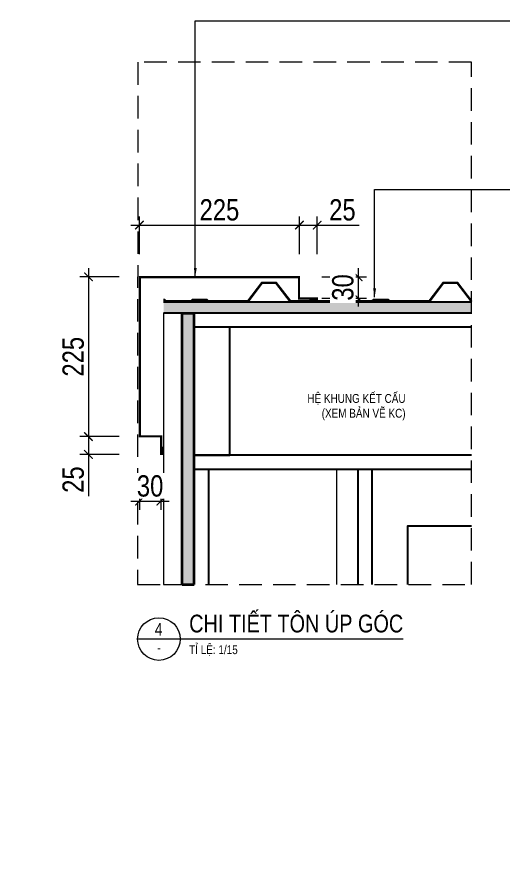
# Model space of a CAD drawing. Header units: millimetres. Extents: x -547695 to 905972, y -1055718 to 167349.
# Drawn here: x -522552 to -515709, y -961530 to -949742 of the extents above; entities that cross this region are included whole.
import ezdxf
from ezdxf.enums import TextEntityAlignment as Align
from ezdxf.xclip import XClip

# ---------------------------------------------------------------- set-up
doc = ezdxf.new("R2010")
doc.units = ezdxf.units.MM
doc.header["$XCLIPFRAME"] = 0
doc.linetypes.add('HIDDEN', pattern=[9.524999999999999, 6.35, -3.175])
doc.layers.get('DEFPOINTS').update_dxf_attribs({"color": 1, "lineweight": 25})
doc.layers.add('7a-Flashing_01', color=1, linetype='Continuous')
doc.layers.add('A-TOLE', color=152, linetype='Continuous')
for name, color, linetype, lineweight in [('A-DIMS', 8, 'Continuous', 9), ('A-FINE', 255, 'Continuous', 25), ('A-HEVY', 111, 'Continuous', 35), ('A-HIDD', 45, 'HIDDEN', 9), ('A-LITE', 9, 'Continuous', 9), ('A-PATT', 252, 'Continuous', 9), ('A-SYMBOLS', 10, 'Continuous', 13), ('A-TEXT', 255, 'Continuous', 25)]:
    doc.layers.add(name, color=color, linetype=linetype, lineweight=lineweight)
doc.styles.add('VTK_Arial', font='arial.ttf', dxfattribs={"width": 0.8})
doc.dimstyles.new('A-2.5-DIM120 x 10', dxfattribs={"dimscale": 120, "dimtxt": 2.5, "dimasz": 1, "dimexe": 1, "dimexo": 0, "dimgap": 0.5, "dimtad": 1, "dimdec": 0, "dimlfac": 0.1, "dimzin": 12, "dimdsep": 46, "dimtxsty": 'VTK_Arial', "dimblk": 'ARCHTICK', "dimcen": 0, "dimdle": 1, "dimclrd": 256, "dimclre": 256, "dimclrt": 7, "dimadec": 1, "dimazin": 3, "dimtfac": 1, "dimtdec": 0, "dimtmove": 0, "dimatfit": 2, "dimfxl": 20, "dimtfill": 1, "dimtolj": 1, "dimtzin": 0, "dimlwd": -1, "dimlwe": -1, "dimarcsym": 0})
doc.dimstyles.new('A-2.5-DIM25', dxfattribs={"dimscale": 25, "dimtxt": 2.5, "dimasz": 1, "dimexe": 1, "dimexo": 0, "dimgap": 0.5, "dimtad": 1, "dimdec": 0, "dimzin": 12, "dimdsep": 46, "dimtxsty": 'VTK_Arial', "dimblk": 'ARCHTICK', "dimcen": 0, "dimdle": 1, "dimclrd": 256, "dimclre": 256, "dimclrt": 7, "dimadec": 1, "dimazin": 3, "dimtfac": 1, "dimtdec": 0, "dimtmove": 0, "dimatfit": 2, "dimfxl": 20, "dimtolj": 1, "dimtzin": 0, "dimlwd": -1, "dimlwe": -1, "dimarcsym": 0})

# ---------------------------------------------------------------- blocks, each defined once
blk = doc.blocks.new('A$C2c41236e')
at = {"layer": 'A-PATT', "ltscale": 5, "true_color": 0x2aa800, "extrusion": (0, 0, -1)}
h = blk.add_hatch(color=84, dxfattribs=at)
h.dxf.hatch_style = 1
h.paths.add_polyline_path([(-359499.9999999921, -99.99999999930151), (-360499.9999999921, -99.99999999930151), (-360499.9999999921, 20800.00000000116), (-359499.9999999921, 20800.00000000116)])
at = {"layer": 'A-PATT', "ltscale": 5, "true_color": 0xff1a1a, "extrusion": (0, 0, -1)}
h = blk.add_hatch(color=1, dxfattribs=at)
h.dxf.hatch_style = 1
h.paths.add_polyline_path([(-363499.9999999923, -99.99999999930151), (-364499.9999999923, -99.99999999930151), (-364499.9999999921, 20800.00000000116), (-363499.9999999921, 20800.00000000116)])
at = {"layer": 'A-FINE', "ltscale": 5, "extrusion": (0, 0, -1)}
for points in [[(-359499.9999999921, -99.99999999930151), (-360499.9999999921, -99.99999999930151), (-360499.9999999921, 20800.00000000116), (-359499.9999999921, 20800.00000000116)], [(-363499.9999999923, -99.99999999930151), (-364499.9999999923, -99.99999999930151), (-364499.9999999921, 20800.00000000116), (-363499.9999999921, 20800.00000000116)]]:
    blk.add_lwpolyline(points, close=True, dxfattribs=at)
blk = doc.blocks.new('_ARCHTICK')
at = {"color": 0, "linetype": 'ByBlock', "const_width": 0.15}
blk.add_lwpolyline([(-0.5, -0.5), (0.5, 0.5)], dxfattribs=at)
blk = doc.blocks.new('*D980')
at = {"layer": 'A-DIMS', "transparency": 16777216}
for p, q in [((-520826.2530054434, -953083.7505504857), (-520826.2530054434, -952554.5661853997)), ((-518576.2530054434, -953083.7505504857), (-518576.2530054434, -952554.5661853997)), ((-520946.2530054434, -952674.5661853997), (-518456.2530054434, -952674.5661853997))]:
    blk.add_line(p, q, dxfattribs=at)
at = {"layer": 'DEFPOINTS', "color": 0, "transparency": 16777216}
for p in [(-518576.2530054434, -952674.5661853997), (-520826.2530054434, -953083.7505504857), (-518576.2530054434, -953083.7505504857)]:
    blk.add_point(p, dxfattribs=at)
at = {"layer": 'A-DIMS', "transparency": 16777216, "xscale": 120, "yscale": 120, "zscale": 120, "rotation": 180}
blk.add_blockref('_ARCHTICK', (-520826.2530054434, -952674.5661853997), dxfattribs=at)
at = {"layer": 'A-DIMS', "transparency": 16777216, "xscale": 120, "yscale": 120, "zscale": 120}
blk.add_blockref('_ARCHTICK', (-518576.2530054434, -952674.5661853997), dxfattribs=at)
at = {"layer": 'A-DIMS', "color": 7, "transparency": 16777216, "insert": (-519701.2530054434, -952461.3942890832), "char_height": 300, "attachment_point": 5, "style": 'VTK_Arial', "bg_fill": 3, "box_fill_scale": 1.1, "bg_fill_color": 257, "bg_fill_transparency": 0}
blk.add_mtext('\\A1;225', dxfattribs=at)
blk = doc.blocks.new('*D981')
at = {"layer": 'A-DIMS', "transparency": 16777216}
for p, q in [((-521543.5829253775, -953282.2388020754), (-521543.5829253775, -955772.2388020754)), ((-521111.3760250004, -953402.2388020754), (-521663.5829253775, -953402.2388020754)), ((-521111.3760250004, -955652.2388020754), (-521663.5829253775, -955652.2388020754))]:
    blk.add_line(p, q, dxfattribs=at)
at = {"layer": 'DEFPOINTS', "color": 0, "transparency": 16777216}
for p in [(-521111.3760250004, -953402.2388020754), (-521543.5829253775, -955652.2388020754), (-521111.3760250004, -955652.2388020754)]:
    blk.add_point(p, dxfattribs=at)
at = {"layer": 'A-DIMS', "transparency": 16777216, "xscale": 120, "yscale": 120, "zscale": 120}
for p, rotation in [((-521543.5829253775, -953402.2388020754), 90), ((-521543.5829253775, -955652.2388020754), 270)]:
    blk.add_blockref('_ARCHTICK', p, dxfattribs=dict(at, rotation=rotation))
at = {"layer": 'A-DIMS', "color": 7, "transparency": 16777216, "insert": (-521756.7548216939, -954527.2388020754), "char_height": 300, "attachment_point": 5, "rotation": 90, "style": 'VTK_Arial', "bg_fill": 3, "box_fill_scale": 1.1, "bg_fill_color": 257, "bg_fill_transparency": 0}
blk.add_mtext('\\A1;225', dxfattribs=at)
blk = doc.blocks.new('A$C5124ef2e')
h = blk.add_hatch()
h.set_pattern_fill('HONEY', color=251, scale=5)
h.set_pattern_definition([(0, (-1012210.312817704, -203840.2258227468), (23.8125, 13.748153225), [15.875, -31.75]), (120, (-1012210.312817704, -203840.2258227468), (-23.81249994797095, 13.74815331511695), [15.875, -31.74999999999999]), (59.99999999999999, (-1012210.312817704, -203840.2258227468), (5.202904551637744e-08, 27.49630654011694), [-31.75, 15.875])])
h.paths.add_polyline_path([(-5100, 79.99999999985448), (0, 80), (0, 0), (-5100, -1.455191522836685e-10)])
at = {"layer": 'A-FINE'}
blk.add_lwpolyline([(-5100, 79.99999999985448), (0, 80), (0, 0), (-5100, -1.455191522836685e-10)], close=True, dxfattribs=at)
at = {"layer": 'A-TOLE', "ltscale": 0.1}
blk.add_lwpolyline([(-5399.999999999884, 84.99999999991269), (-5300, 214.9999543499725), (-5200, 214.9999543499725), (-5100, 85.00000000142609), (-5099.999999998487, 84.99999999991269), (-5099.999999998487, 84.99999999991269), (-4821.203136770055, 84.99999999991269), (-4811.203139715362, 94.99999705460505), (-4711.20316916611, 94.99999705460505), (-4701.20317210909, 84.99999999991269), (-4612.5, 84.99999999991269), (-4523.796827893239, 84.99999999991269), (-4513.796830838546, 94.99999705460505), (-4413.796860291623, 94.99999705460505), (-4403.796863234602, 84.99999999991269), (-4124.999999999884, 84.99999999991269), (-4025, 214.9999543499725), (-3925, 214.9999543499725), (-3825, 85.00000000142609), (-3824.999999998487, 84.99999999991269), (-3824.999999998487, 84.99999999991269), (-3546.203136770055, 84.99999999991269), (-3536.203139715362, 94.99999705460505), (-3436.20316916611, 94.99999705460505), (-3426.20317210909, 84.99999999991269), (-3337.5, 84.99999999991269), (-3248.796827893239, 84.99999999991269), (-3238.796830838546, 94.99999705460505), (-3138.796860291623, 94.99999705460505), (-3128.796863234602, 84.99999999991269), (-2849.999999999884, 84.99999999991269), (-2750, 214.9999543499725), (-2650, 214.9999543499725), (-2550, 85.00000000142609), (-2549.999999998487, 84.99999999991269), (-2549.999999998487, 84.99999999991269), (-2271.203136770055, 84.99999999991269), (-2261.203139715362, 94.99999705460505), (-2161.20316916611, 94.99999705460505), (-2151.20317210909, 84.99999999991269), (-2062.5, 84.99999999991269), (-1973.796827893239, 84.99999999991269), (-1963.796830838546, 94.99999705460505), (-1863.796860291623, 94.99999705460505), (-1853.796863234602, 84.99999999991269), (-1574.999999999884, 84.99999999991269), (-1475, 214.9999543499725), (-1375, 214.9999543499725), (-1275, 85.00000000142609), (-1274.999999998487, 84.99999999991269), (-1274.999999998487, 84.99999999991269), (-996.2031367700547, 84.99999999991269), (-986.2031397153623, 94.99999705460505), (-886.2031691661105, 94.99999705460505), (-876.2031721090898, 84.99999999991269), (-787.5, 84.99999999991269), (-698.7968278932385, 84.99999999991269), (-688.7968308385462, 94.99999705460505), (-588.7968602916226, 94.99999705460505), (-578.7968632346019, 84.99999999991269), (-299.9999999998836, 84.99999999991269), (-200, 214.9999543499725), (-100, 214.9999543499725), (0, 85.00000000142609), (1.513399183750153e-09, 84.99999999991269), (1.513399183750153e-09, 84.99999999991269), (-3.96311942813918, 81.95144552460988), (-102.4620069600642, 209.9999543499725), (-197.5379930399358, 209.9999543499725), (-297.537993039703, 79.99999999991269), (-580.8679310460575, 79.99999999991269), (-590.8679281031946, 89.99999705460505), (-686.7257630266249, 89.99999705460505), (-696.7257600813173, 79.99999999991269), (-787.5, 79.99999999991269), (-878.2742399205454, 79.99999999991269), (-888.2742369776824, 89.99999705460505), (-984.1320719034411, 89.99999705460505), (-994.1320689581335, 79.99999999991269), (-1277.4620069589, 79.99999999991269), (-1377.462006960064, 209.9999543499725), (-1472.537993039936, 209.9999543499725), (-1572.537993039703, 79.99999999991269), (-1855.867931046057, 79.99999999991269), (-1865.867928103195, 89.99999705460505), (-1961.725763026625, 89.99999705460505), (-1971.725760081317, 79.99999999991269), (-2062.5, 79.99999999991269), (-2153.274239920545, 79.99999999991269), (-2163.274236977682, 89.99999705460505), (-2259.132071903441, 89.99999705460505), (-2269.132068958133, 79.99999999991269), (-2552.4620069589, 79.99999999991269), (-2652.462006960064, 209.9999543499725), (-2747.537993039936, 209.9999543499725), (-2847.537993039703, 79.99999999991269), (-3130.867931046057, 79.99999999991269), (-3140.867928103195, 89.99999705460505), (-3236.725763026625, 89.99999705460505), (-3246.725760081317, 79.99999999991269), (-3337.5, 79.99999999991269), (-3428.274239920545, 79.99999999991269), (-3438.274236977682, 89.99999705460505), (-3534.132071903441, 89.99999705460505), (-3544.132068958133, 79.99999999991269), (-3827.4620069589, 79.99999999991269), (-3927.462006960064, 209.9999543499725), (-4022.537993039936, 209.9999543499725), (-4122.537993039703, 79.99999999991269), (-4405.867931046057, 79.99999999991269), (-4415.867928103195, 89.99999705460505), (-4511.725763026625, 89.99999705460505), (-4521.725760081317, 79.99999999991269), (-4612.5, 79.99999999991269), (-4703.274239920545, 79.99999999991269), (-4713.274236977682, 89.99999705460505), (-4809.132071903441, 89.99999705460505), (-4819.132068958133, 79.99999999991269), (-5102.4620069589, 79.99999999991269), (-5202.462006960064, 209.9999543499725), (-5297.537993039936, 209.9999543499725), (-5396.036880571744, 81.95144552312559)], close=True, dxfattribs=at)
blk = doc.blocks.new('*D982')
at = {"layer": 'A-DIMS', "transparency": 16777216}
for p, q in [((-518576.2530054434, -953083.7505504857), (-518576.2530054434, -952554.5661853997)), ((-518326.2530054434, -953083.7505504857), (-518326.2530054434, -952554.5661853997)), ((-518696.2530054434, -952674.5661853997), (-518326.2530054434, -952674.5661853997)), ((-518326.2530054434, -952674.5661853997), (-517736.5667844338, -952674.5661853997))]:
    blk.add_line(p, q, dxfattribs=at)
at = {"layer": 'DEFPOINTS', "color": 0, "transparency": 16777216}
for p in [(-518326.2530054434, -952674.5661853997), (-518576.2530054434, -953083.7505504857), (-518326.2530054434, -953083.7505504857)]:
    blk.add_point(p, dxfattribs=at)
at = {"layer": 'A-DIMS', "transparency": 16777216, "xscale": 120, "yscale": 120, "zscale": 120, "rotation": 180}
blk.add_blockref('_ARCHTICK', (-518576.2530054434, -952674.5661853997), dxfattribs=at)
at = {"layer": 'A-DIMS', "transparency": 16777216, "xscale": 120, "yscale": 120, "zscale": 120}
blk.add_blockref('_ARCHTICK', (-518326.2530054434, -952674.5661853997), dxfattribs=at)
at = {"layer": 'A-DIMS', "color": 7, "transparency": 16777216, "insert": (-517971.4098949386, -952461.3942890832), "char_height": 300, "attachment_point": 5, "style": 'VTK_Arial', "bg_fill": 3, "box_fill_scale": 1.1, "bg_fill_color": 257, "bg_fill_transparency": 0}
blk.add_mtext('\\A1;25', dxfattribs=at)
blk = doc.blocks.new('*D983')
at = {"layer": 'A-DIMS', "transparency": 16777216}
for p, q in [((-521543.5829253765, -955532.2388020754), (-521543.5829253765, -955902.2388020754)), ((-521111.3760250004, -955652.2388020754), (-521663.5829253765, -955652.2388020754)), ((-521111.3760250004, -955902.2388020754), (-521663.5829253765, -955902.2388020754)), ((-521543.5829253765, -955902.2388020754), (-521543.5829253765, -956491.925023085))]:
    blk.add_line(p, q, dxfattribs=at)
at = {"layer": 'DEFPOINTS', "color": 0, "transparency": 16777216}
for p in [(-521111.3760250004, -955652.2388020754), (-521543.5829253765, -955902.2388020754), (-521111.3760250004, -955902.2388020754)]:
    blk.add_point(p, dxfattribs=at)
at = {"layer": 'A-DIMS', "transparency": 16777216, "xscale": 120, "yscale": 120, "zscale": 120}
for p, rotation in [((-521543.5829253765, -955652.2388020754), 90), ((-521543.5829253765, -955902.2388020754), 270)]:
    blk.add_blockref('_ARCHTICK', p, dxfattribs=dict(at, rotation=rotation))
at = {"layer": 'A-DIMS', "color": 7, "transparency": 16777216, "insert": (-521756.754821693, -956257.0819125802), "char_height": 300, "attachment_point": 5, "rotation": 90, "style": 'VTK_Arial', "bg_fill": 3, "box_fill_scale": 1.1, "bg_fill_color": 257, "bg_fill_transparency": 0}
blk.add_mtext('\\A1;25', dxfattribs=at)
blk = doc.blocks.new('*D984')
at = {"layer": 'A-DIMS', "transparency": 16777216}
for p, q in [((-520826.2530054434, -956252.7793463458), (-520826.2530054434, -956680.8571754644)), ((-520526.2530054434, -956252.7793463458), (-520526.2530054434, -956680.8571754644)), ((-520946.2530054434, -956560.8571754644), (-520406.2530054434, -956560.8571754644))]:
    blk.add_line(p, q, dxfattribs=at)
at = {"layer": 'A-DIMS', "transparency": 16777216, "xscale": 120, "yscale": 120, "zscale": 120, "rotation": 180}
blk.add_blockref('_ARCHTICK', (-520826.2530054434, -956560.8571754644), dxfattribs=at)
at = {"layer": 'A-DIMS', "transparency": 16777216, "xscale": 120, "yscale": 120, "zscale": 120}
blk.add_blockref('_ARCHTICK', (-520526.2530054434, -956560.8571754644), dxfattribs=at)
at = {"layer": 'A-DIMS', "color": 7, "transparency": 16777216, "insert": (-520676.2530054434, -956347.5829599119), "char_height": 300, "attachment_point": 5, "style": 'VTK_Arial', "bg_fill": 3, "box_fill_scale": 1.1, "bg_fill_color": 257, "bg_fill_transparency": 0}
blk.add_mtext('\\A1;30', dxfattribs=at)
at = {"layer": 'DEFPOINTS', "color": 0, "transparency": 16777216}
for p in [(-520826.2530054434, -956252.7793463458), (-520526.2530054434, -956252.7793463458), (-520526.2530054434, -956560.8571754644)]:
    blk.add_point(p, dxfattribs=at)
blk = doc.blocks.new('*D985')
at = {"layer": 'A-DIMS', "transparency": 16777216}
for p, q in [((-517751.0656900611, -953282.2388020754), (-517751.0656900611, -953822.2388020754)), ((-518258.649013956, -953402.2388020754), (-517631.0656900611, -953402.2388020754)), ((-518258.649013956, -953702.2388020754), (-517631.0656900611, -953702.2388020754))]:
    blk.add_line(p, q, dxfattribs=at)
at = {"layer": 'DEFPOINTS', "color": 0, "transparency": 16777216}
for p in [(-518258.649013956, -953402.2388020754), (-518258.649013956, -953702.2388020754)]:
    blk.add_point(p, dxfattribs=at)
at = {"layer": 'A-DIMS', "transparency": 16777216, "xscale": 120, "yscale": 120, "zscale": 120}
for p, rotation in [((-517751.0656900611, -953402.2388020754), 90), ((-517751.0656900611, -953702.2388020754), 270)]:
    blk.add_blockref('_ARCHTICK', p, dxfattribs=dict(at, rotation=rotation))
at = {"layer": 'A-DIMS', "color": 7, "transparency": 16777216, "insert": (-517964.3399056136, -953552.2388020754), "char_height": 300, "attachment_point": 5, "rotation": 90, "style": 'VTK_Arial', "bg_fill": 3, "box_fill_scale": 1.1, "bg_fill_color": 257, "bg_fill_transparency": 0}
blk.add_mtext('\\A1;30', dxfattribs=at)
at = {"layer": 'DEFPOINTS', "color": 0, "transparency": 16777216}
blk.add_point((-517751.0656900611, -953702.2388020754), dxfattribs=at)
blk = doc.blocks.new('*U1161')
for p, q in [((0, 0), (-14.5, 0)), ((60.23685950554191, 0), (0, 0))]:
    blk.add_line(p, q)
blk.add_circle((-8.5, 0), 6)
at = {"color": 7, "style": 'VTK_Arial', "width": 0.8}
blk.add_attdef('SECTION', (0, 1.855432433199894), '', height=5, dxfattribs=at)
blk.add_attdef('MARK', text='', height=3.5, dxfattribs=at).set_placement((-8.587623213454208, 0.986891504158848), align=Align.CENTER)
at = {"color": 7, "linetype": 'Continuous', "style": 'VTK_Arial', "width": 0.8}
blk.add_attdef('REF', text='', height=2.5, dxfattribs=at).set_placement((-8.491969826316563, -3.754335076540883), align=Align.CENTER)
at = {"color": 7, "linetype": 'Continuous', "style": 'VTK_Arial', "width": 0.8, "flags": 8}
blk.add_attdef('SCALE-I', (0, -4.252405790539342), '', height=2.5, dxfattribs=at)

msp = doc.modelspace()

# ---------------------------------------------------------------- hatches: boundary and pattern name
at = {"layer": 'A-PATT', "transparency": 33554620}
h = msp.add_hatch(dxfattribs=at)
h.set_pattern_fill('HONEY', color=256, scale=10)
h.set_pattern_definition([(0, (-520226.0183343448, -957732.8542033876), (47.625, 27.49630645), [31.75, -63.5]), (120, (-520226.0183343448, -957732.8542033876), (-47.6249998959419, 27.49630663023391), [31.74999999999999, -63.49999999999998]), (59.99999999999999, (-520226.0183343448, -957732.8542033876), (1.040580910327549e-07, 54.99261308023389), [-63.5, 31.75])])
h.paths.add_polyline_path([(-520056.018334345, -957732.8542033876), (-520226.0183343448, -957732.8542033876), (-520226.0183343448, -953912.4735644739), (-520056.018334345, -953912.4735644739)])

# ---------------------------------------------------------------- linework, layer by layer
at = {"layer": '7a-Flashing_01', "const_width": 20}
msp.add_lwpolyline([(-520496.0182430449, -955802.2388020754), (-520496.0182430449, -955892.2388020754), (-520516.2530054434, -955892.2388020754), (-520516.2530054434, -955642.2388020754), (-520816.2530054434, -955642.2388020754), (-520816.2530054434, -953412.2388020754), (-518586.2530054434, -953412.2388020754), (-518586.2530054434, -953712.2388020754), (-518336.2530054434, -953712.2388020754), (-518336.2530054434, -953732.4735644739), (-518426.2530054434, -953732.4735644739), (-518426.2530054434, -953742.4735644739), (-518326.2530054434, -953742.4735644739), (-518326.2530054434, -953702.2388020754), (-518576.2530054434, -953702.2388020754), (-518576.2530054434, -953402.2388020754), (-520826.2530054434, -953402.2388020754), (-520826.2530054434, -955652.2388020754), (-520526.2530054434, -955652.2388020754), (-520526.2530054434, -955902.2388020754), (-520486.0182430449, -955902.2388020754), (-520486.0182430449, -955802.2388020754)], close=True, dxfattribs=at)
at = {"layer": 'A-FINE'}
for p, q in [((-516156.1925874511, -953912.4735644739), (-520056.018334345, -953912.4735644739)), ((-520056.018334345, -953912.4735644739), (-520056.018334345, -957732.8542033876)), ((-516156.2268488226, -954112.4735055701), (-520056.018334345, -954112.4735055701)), ((-516156.5865932219, -955912.4735644737), (-520056.018334345, -955912.4735644737)), ((-516156.6208545931, -956112.4735055699), (-520056.018334345, -956112.4735055699)), ((-519856.0183932511, -956112.4735055699), (-519856.0183932511, -957732.8542033876)), ((-517756.0190117238, -956112.4735055699), (-517756.0190117238, -957732.8542033876)), ((-517556.01907063, -956112.4735055699), (-517556.01907063, -957732.8542033876))]:
    msp.add_line(p, q, dxfattribs=at)
msp.add_lwpolyline([(-520056.018334345, -954112.4735055701), (-520056.018334345, -955912.4735644737), (-519556.0184816057, -955912.4735644737), (-519556.0184816057, -954112.4735055701)], close=True, dxfattribs=at)
msp.add_lwpolyline([(-516156.7065080216, -956912.4726809352), (-517056.0192178814, -956912.4726809352), (-517056.0192178814, -957732.8542033876)], dxfattribs=at)
at = {"layer": 'A-HEVY'}
for points in [[(-520226.0183343448, -957732.8542033876), (-520226.0183343448, -953912.4735644739)], [(-520226.0183343448, -953912.4735644739), (-520056.018334345, -953912.4735644739)], [(-520056.018334345, -957732.8542033876), (-520056.018334345, -953912.4735644739)], [(-520226.0183343448, -957732.8542033876), (-520056.018334345, -957732.8542033876)]]:
    msp.add_lwpolyline(points, dxfattribs=at)
at = {"layer": 'A-HIDD', "ltscale": 50}
msp.add_lwpolyline([(-520851.6799529893, -957732.8542033876), (-516156.847045043, -957732.8542033876), (-516155.9530652019, -950380.85634125), (-520850.7859731528, -950380.85634125)], close=True, dxfattribs=at)
at = {"layer": 'A-LITE'}
msp.add_lwpolyline([(-517556.01907063, -957732.8542033876), (-517556.01907063, -956112.4735055699), (-518056.0189233692, -956112.4735055699), (-518056.0189233692, -957732.8542033876)], dxfattribs=at)
at = {"layer": 'A-PATT'}
for points in [[(-520226.0183343448, -953912.4735644739), (-520486.0182430449, -953912.4735644739), (-520486.0182430449, -957732.8542033876), (-520226.0183343448, -957732.8542033876)], [(-520236.0183343448, -957732.8542033876), (-520236.0183343448, -953912.4735644739)]]:
    msp.add_lwpolyline(points, dxfattribs=at)

# ---------------------------------------------------------------- block references
at = {"layer": 'A-FINE'}
ref = msp.add_blockref('A$C2c41236e', (-158051.704968067, -970541.6864575866), dxfattribs=dict(at, xscale=-1))
XClip(ref).set_block_clipping_path([(369559.9999957037, -99.99999999930151), (369559.9999957037, 5566.42908085871), (370050.245071118, 5566.42908085871), (370050.245071118, 6264.313210119726), (369809.9999957043, 6264.313210119726), (369809.9999957043, 6146.019923215732), (369355.00184203393, 6146.019923215732), (361999.9999999921, 6734.420070579159), (354644.99815795035, 6146.019923215732), (354190.00000428, 6146.019923215732), (354190.00000428, 6264.313210119726), (353950.00000428, 6264.313210119726), (353949.7549288663, 5566.429080858594), (354440.0000042807, 5566.429080858594), (354440.0000042807, -99.99999999930151)])
at = {"layer": 'A-HIDD', "ltscale": 100}
ref = msp.add_blockref('A$C5124ef2e', (-511052.899714133, -953912.4735644737), dxfattribs=dict(at, xscale=2, yscale=2, zscale=2))
XClip(ref).set_block_clipping_path([(-4716.559264456271, -1910.1872795356321), (-2551.526685498655, 1765.726668988471)])
at = {"layer": 'A-SYMBOLS', "xscale": 50, "yscale": 50, "zscale": 50}
msp.add_blockref('*U1161', (-520126.773311662, -958500.6262876061), dxfattribs=at).add_auto_attribs({'SECTION': 'CHI TIẾT TÔN ÚP GÓC', 'SCALE-I': 'TỈ LỆ: 1/15', 'REF': '-', 'MARK': '4'})

# ---------------------------------------------------------------- texts
at = {"layer": 'A-TEXT', "color": 0, "insert": (-517082.8971156934, -955051.9637799889), "char_height": 125, "width": 4057.434349180534, "attachment_point": 3, "style": 'VTK_Arial'}
msp.add_mtext('HỆ KHUNG KẾT CẤU\\P(XEM BẢN VẼ KC)', dxfattribs=at)

# ---------------------------------------------------------------- dimensions: what is measured, and where the dimension line sits
at = {"layer": 'A-DIMS'}
dim = msp.add_linear_dim(base=(-521543.5829253775, -955652.2388020754), p1=(-521111.3760250004, -953402.2388020754), p2=(-521111.3760250004, -955652.2388020754), angle=90, dimstyle='A-2.5-DIM120 x 10', override={"dimpost": '\\X'}, dxfattribs=at)
dim.commit()
dim.dimension.update_dxf_attribs({"geometry": '*D981', "text_midpoint": (-521756.7548216939, -954527.2388020754)})

# ---------------------------------------------------------------- leaders
at = {"layer": 'A-SYMBOLS'}
for points in [[(-520040.7563232677, -953402.2388020754), (-520040.7563232677, -949799.5470194032), (-512936.2696571042, -949799.5470194032)], [(-517518.5071504984, -953690.013816567), (-517518.5071504984, -952171.3868378332), (-512936.2696571042, -952171.3868378332)]]:
    msp.add_leader(points, dimstyle='A-2.5-DIM25', override={"dimasz": 5}, dxfattribs=at)

# ---------------------------------------------------------------- next in the draw order: dimensions: what is measured, and where the dimension line sits
at = {"layer": 'A-DIMS'}
dim = msp.add_linear_dim(base=(-518576.2530054434, -952674.5661853997), p1=(-520826.2530054434, -953083.7505504857), p2=(-518576.2530054434, -953083.7505504857), dimstyle='A-2.5-DIM120 x 10', override={"dimpost": '\\X'}, dxfattribs=at)
dim.commit()
dim.dimension.update_dxf_attribs({"geometry": '*D980', "text_midpoint": (-519701.2530054434, -952461.3942890832)})
dim = msp.add_linear_dim(base=(-517751.0656900611, -953702.2388020754), p1=(-518258.649013956, -953402.2388020754), p2=(-518258.649013956, -953702.2388020754), angle=90, dimstyle='A-2.5-DIM120 x 10', override={"dimpost": '\\X'}, dxfattribs=at)
dim.commit()
dim.dimension.update_dxf_attribs({"geometry": '*D985', "text_midpoint": (-517751.0656900611, -953552.2388020754), "dimtype": 160})
dim = msp.add_linear_dim(base=(-521543.5829253765, -955902.2388020754), p1=(-521111.3760250004, -955652.2388020754), p2=(-521111.3760250004, -955902.2388020754), angle=90, dimstyle='A-2.5-DIM120 x 10', override={"dimpost": '\\X'}, dxfattribs=at)
dim.commit()
dim.dimension.update_dxf_attribs({"geometry": '*D983', "text_midpoint": (-521756.754821693, -956257.0819125802)})
dim = msp.add_linear_dim(base=(-520526.2530054434, -956560.8571754644), p1=(-520826.2530054434, -956252.7793463458), p2=(-520526.2530054434, -956252.7793463458), dimstyle='A-2.5-DIM120 x 10', override={"dimpost": '\\X'}, dxfattribs=at)
dim.commit()
dim.dimension.update_dxf_attribs({"geometry": '*D984', "text_midpoint": (-520676.2530054434, -956560.8571754644), "dimtype": 160})

# ---------------------------------------------------------------- next in the draw order: dimensions: what is measured, and where the dimension line sits
dim = msp.add_linear_dim(base=(-518326.2530054434, -952674.5661853997), p1=(-518576.2530054434, -953083.7505504857), p2=(-518326.2530054434, -953083.7505504857), dimstyle='A-2.5-DIM120 x 10', override={"dimpost": '\\X'}, dxfattribs=at)
dim.commit()
dim.dimension.update_dxf_attribs({"geometry": '*D982', "text_midpoint": (-517971.4098949386, -952461.3942890832)})

doc.saveas('drawing.dxf')
